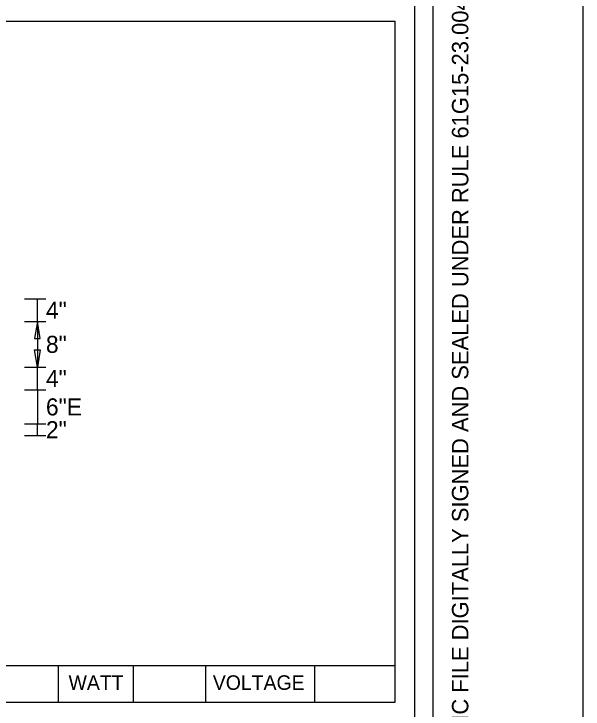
# Model space of a CAD drawing. Extents: x 764 to 1076, y -284 to -242.
# Drawn here: x 901.83 to 910.16, y -271.3 to -261.13 of the extents above; entities that cross this region are included whole.
import ezdxf

# ---------------------------------------------------------------- set-up
doc = ezdxf.new("R2010")
doc.units = 0
for name, color, linetype in [('GSDims', 7, 'Continuous'), ('PlotBorder_dp', 7, 'Continuous'), ('SheetBorder_dp', 7, 'Continuous'), ('SheetLinesMisc2_dp', 7, 'Continuous'), ('TextMinor', 7, 'Continuous'), ('TextMisc', 7, 'Continuous')]:
    doc.layers.add(name, color=color, linetype=linetype)

msp = doc.modelspace()

# ---------------------------------------------------------------- linework, layer by layer
at = {"layer": 'GSDims'}
for p, q in [((901.987, -265.297), (902.299, -265.297)), ((901.987, -265.297), (901.987, -265.297)), ((902.174, -265.63), (902.174, -265.297)), ((901.987, -265.63), (902.299, -265.63)), ((901.987, -265.63), (902.299, -265.63)), ((902.174, -265.63), (902.174, -266.297)), ((901.987, -266.297), (902.299, -266.297)), ((901.987, -266.297), (902.299, -266.297)), ((902.174, -266.63), (902.174, -266.297)), ((901.987, -266.63), (902.299, -266.63)), ((901.987, -266.63), (902.299, -266.63)), ((902.174, -266.63), (902.174, -267.13)), ((901.987, -267.13), (902.299, -267.13)), ((901.987, -267.13), (902.299, -267.13)), ((902.174, -267.297), (902.174, -267.13)), ((901.987, -267.297), (902.299, -267.297)), ((901.987, -267.297), (901.987, -267.297))]:
    msp.add_line(p, q, dxfattribs=at)
for points in [[(902.174, -265.63), (902.132, -265.88), (902.216, -265.88)], [(902.174, -266.297), (902.132, -266.047), (902.216, -266.047)]]:
    msp.add_lwpolyline(points, close=True, dxfattribs=at)
at = {"layer": 'PlotBorder_dp'}
msp.add_lwpolyline([(844.159, -241.805), (844.159, -284.205), (910.159, -284.205), (910.159, -241.805)], dxfattribs=at)
at = {"layer": 'SheetBorder_dp'}
msp.add_line((907.959, -242.205), (907.959, -283.805), dxfattribs=at)
at = {"layer": 'SheetLinesMisc2_dp'}
for p, q in [((907.699, -279.748), (907.699, -242.29)), ((886.945, -261.234), (907.411, -261.234)), ((907.411, -271.188), (907.411, -261.233)), ((886.945, -270.668), (907.411, -270.668)), ((902.478, -270.668), (902.478, -271.202)), ((903.576, -270.668), (903.576, -271.202)), ((904.635, -270.668), (904.635, -271.202)), ((906.229, -270.668), (906.229, -271.202)), ((886.945, -271.202), (907.411, -271.202)), ((907.411, -271.202), (907.411, -271.188))]:
    msp.add_line(p, q, dxfattribs=at)

# ---------------------------------------------------------------- texts
at = {"layer": 'GSDims'}
for s, p in [('4"', (902.299, -265.589)), ('8"', (902.299, -266.089)), ('4"', (902.299, -266.589)), ('6"E', (902.299, -267.005)), ('2"', (902.299, -267.339))]:
    msp.add_text(s, height=0.25, dxfattribs=at).set_placement(p)
at = {"layer": 'TextMinor'}
for s, p in [('WATT', (902.63, -271.023)), ('VOLTAGE', (904.741, -271.023))]:
    msp.add_text(s, height=0.2126, dxfattribs=at).set_placement(p)
at = {"layer": 'TextMisc'}
msp.add_text('THE OFFICIAL RECORD OF THIS SHEET IS THE ELECTRONIC FILE DIGITALLY SIGNED AND SEALED UNDER RULE 61G15-23.004, F.A.C.', height=0.24, rotation=90, dxfattribs=at).set_placement((908.48, -280.605))

doc.saveas('drawing.dxf')
